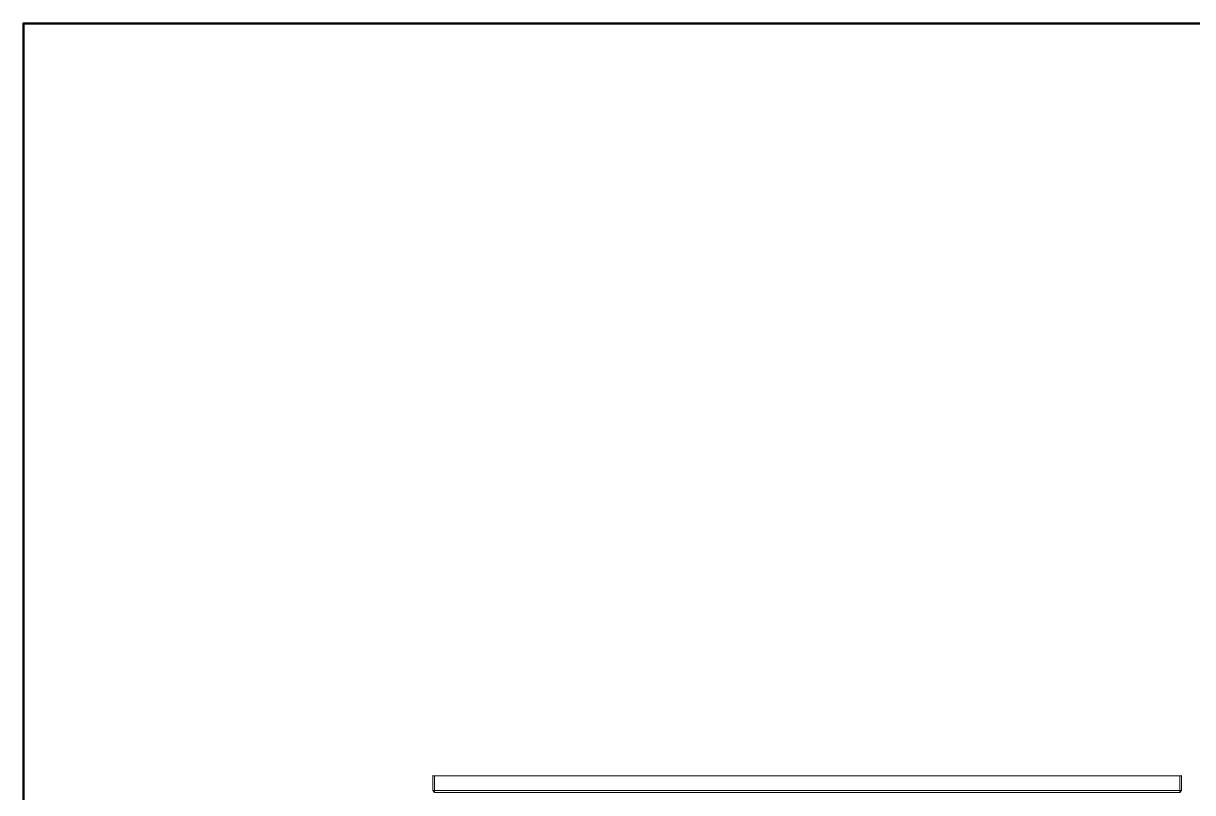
# Model space of a CAD drawing. Header units: metres. Extents: x 10 to 831, y 10 to 584.
# Drawn here: x 10 to 263.6, y 417.1 to 584 of the extents above; entities that cross this region are included whole.
import ezdxf

# ---------------------------------------------------------------- set-up
doc = ezdxf.new("R2010")
doc.units = ezdxf.units.M
doc.layers.add('FRAME', color=7, linetype='Continuous', lineweight=50)
doc.layers.add('VIS', color=8, linetype='Continuous', lineweight=13)

msp = doc.modelspace()

# ---------------------------------------------------------------- linework, layer by layer
at = {"layer": 'FRAME'}
msp.add_lwpolyline([(10, 10), (831, 10), (831, 584), (10, 584), (10, 10)], close=True, dxfattribs=at)
at = {"layer": 'VIS'}
for p, q in [((98.88, 420.8), (98.8, 420.72)), ((98.8, 420.72), (99.2, 420.72)), ((98.8, 420.72), (98.8, 417.52)), ((99.2, 420.72), (99.2, 420.8)), ((99.2, 420.72), (260.8, 420.72)), ((99.2, 417.52), (99.2, 420.72)), ((260.8, 420.8), (260.8, 420.72)), ((260.8, 420.72), (261.2, 420.72)), ((260.8, 420.72), (260.8, 417.52)), ((261.2, 420.72), (261.1, 420.72)), ((261.12, 420.8), (261.2, 420.72)), ((261.2, 420.72), (261.12, 420.8)), ((261.2, 420.72), (261.2, 417.52)), ((261.2, 417.52), (261.2, 420.72)), ((261.2, 420.72), (261.2, 420.72)), ((99.2, 417.52), (98.8, 417.52)), ((98.8, 417.52), (99.2, 417.12)), ((98.8, 417.52), (98.8, 417.52)), ((99.2, 417.12), (99.2, 417.52)), ((260.8, 417.52), (99.2, 417.52)), ((99.2, 417.12), (260.8, 417.12)), ((260.8, 417.12), (261.2, 417.52)), ((261.2, 417.52), (260.8, 417.52)), ((260.8, 417.52), (260.8, 417.12)), ((260.8, 417.12), (260.8, 417.12)), ((261.2, 417.52), (260.9, 417.22)), ((261.2, 417.52), (261.2, 417.52))]:
    msp.add_line(p, q, dxfattribs=at)

doc.saveas('drawing.dxf')
